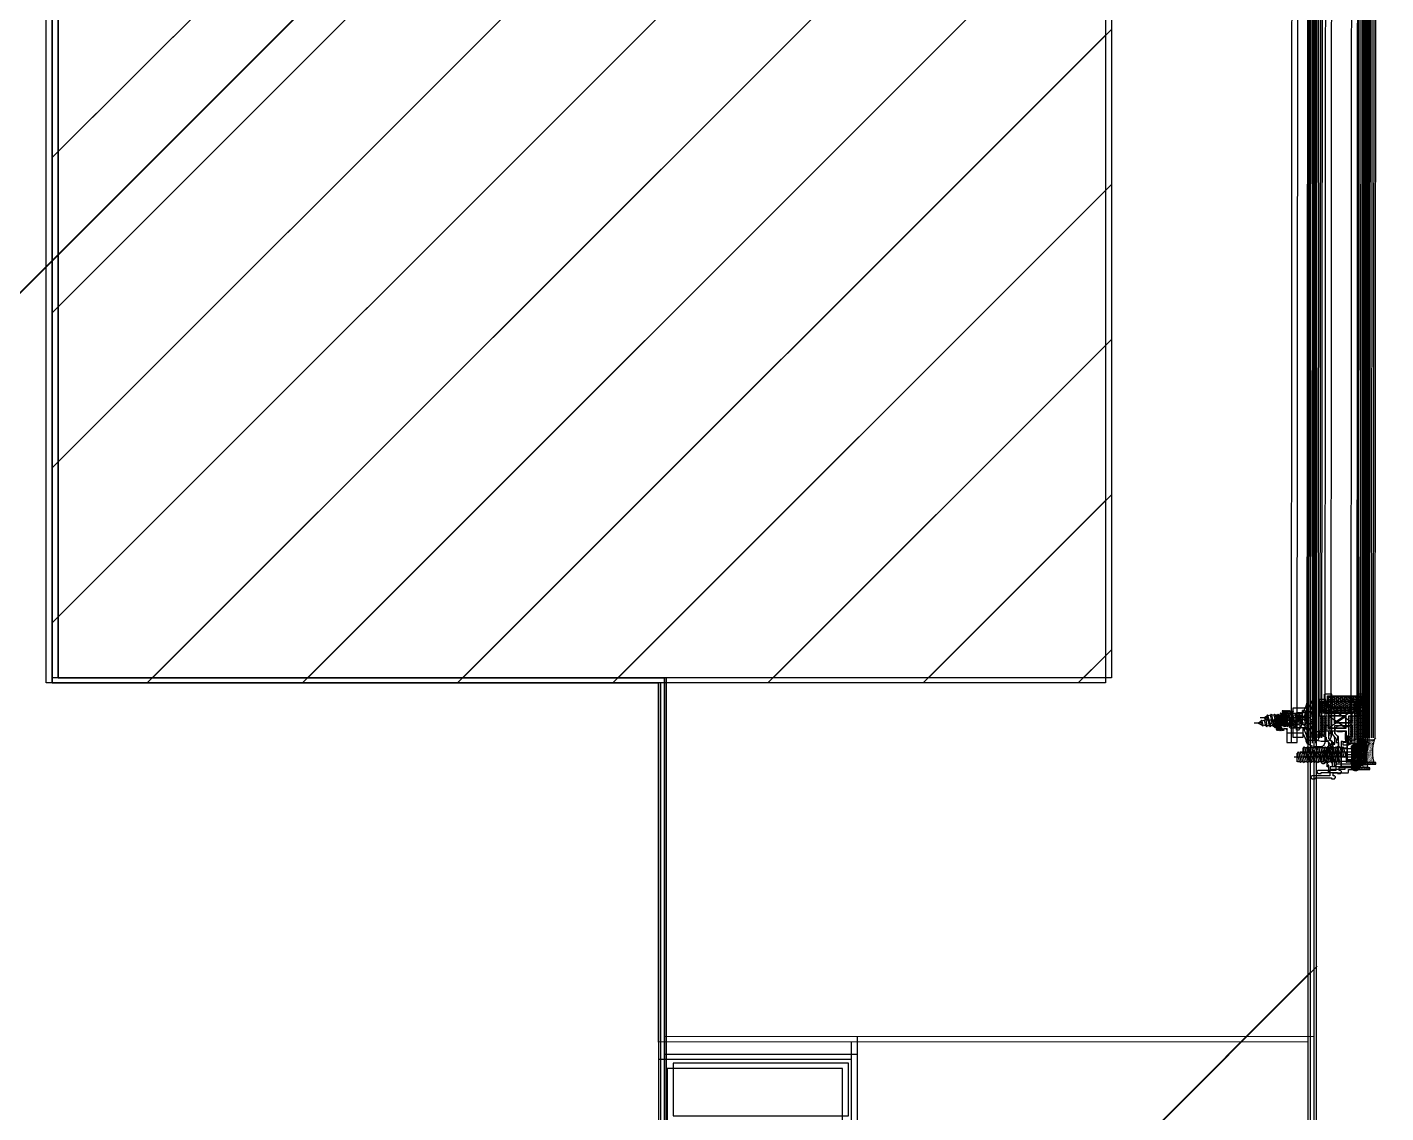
# Model space of a CAD drawing. Header units: inches. Extents: x 4821 to 127877, y 58012 to 433683.
# Drawn here: x 50365 to 51139, y 70481 to 71100 of the extents above; entities that cross this region are included whole.
import ezdxf

# ---------------------------------------------------------------- set-up
doc = ezdxf.new("R2010")
doc.units = ezdxf.units.IN
doc.header["$MEASUREMENT"] = 0
for name, pattern in [('$1$Center', [29.999999, 12, -6, 6, -6]), ('$1$DASHDOT', [25.4, 12.7, -6.35, 0, -6.35]), ('$1$DASHED', [19.05, 12.7, -6.35])]:
    doc.linetypes.add(name, pattern=pattern)
for name, color, linetype in [('$1$ACC', 2, 'Continuous'), ('A-FURN-FIXD', 10, 'Continuous'), ('A-WAL-CMU', 7, 'Continuous'), ('A-WALL', 53, 'Continuous'), ('A-WIN', 141, 'Continuous'), ('COL FISRT$0$COL GROUND$0$Cloums$0$A-COL-HAT', 8, 'Continuous'), ('COL FISRT$0$COL GROUND$0$Cloums$0$A-COL-RFC', 210, 'Continuous')]:
    doc.layers.add(name, color=color, linetype=linetype)

# ---------------------------------------------------------------- blocks, each defined once
blk = doc.blocks.new('COL FISRT')
at = {"layer": 'COL FISRT$0$COL GROUND$0$Cloums$0$A-COL-HAT'}
h = blk.add_hatch(dxfattribs=at)
h.set_pattern_fill('ANSI31', color=256, scale=500)
h.set_pattern_definition([(45, (1133291.507, -1550303.88), (-44.19417, 44.19417), [])])
h.paths.add_polyline_path([(1163452.91, -1535197.09), (1163452.91, -1535797.09), (1162852.91, -1535797.09), (1162852.91, -1535197.09)])
at = {"layer": 'COL FISRT$0$COL GROUND$0$Cloums$0$A-COL-RFC', "linetype": 'Continuous', "elevation": 0}
blk.add_lwpolyline([(1163452.91, -1535797.09), (1162852.91, -1535797.09), (1162852.91, -1535197.09), (1163452.91, -1535197.09)], close=True, dxfattribs=at)
blk = doc.blocks.new('nn win')
for points in [[(1073782.32, -1333384.73, 0.506094), (1073772.73, -1333379.14), (1073772.73, -1333381.77), (1073761.42, -1333381.77), (1073761.42, -1333384.73)], [(1074343.15, -1333384.71, -0.506094), (1074352.73, -1333379.12), (1074352.73, -1333381.76), (1074364.05, -1333381.76), (1074364.05, -1333384.71)], [(1073782.32, -1333396.73, -0.506094), (1073772.73, -1333402.32), (1073772.73, -1333399.68), (1073761.42, -1333399.68), (1073761.42, -1333396.73)], [(1074343.15, -1333396.71, 0.506094), (1074352.73, -1333402.3), (1074352.73, -1333399.66), (1074364.05, -1333399.66), (1074364.05, -1333396.71)]]:
    blk.add_hatch(color=2).paths.add_polyline_path(points)
at = {"color": 2}
for p, q in [((1073652.73, -1333363.23, -517.49), (1073642.73, -1333363.23, -517.49)), ((1074472.73, -1333363.21, -517.49), (1074482.73, -1333363.21, -517.49)), ((1073642.73, -1333473.23, -517.49), (1073652.73, -1333473.23, -517.49)), ((1074482.73, -1333473.21, -517.49), (1074472.73, -1333473.21, -517.49))]:
    blk.add_line(p, q, dxfattribs=at)
for p, q in [((1074352.73, -1333363.21, 517.48), (1073772.73, -1333363.23, -517.49)), ((1073772.73, -1333418.23, -517.49), (1074352.73, -1333418.21, 517.48)), ((1074432.73, -1333473.21, 703.03), (1073692.73, -1333473.23, -517.49))]:
    blk.add_line(p, q)
at = {"color": 2, "elevation": 1034.97}
for points in [[(1073652.73, -1333473.23), (1073692.73, -1333473.23), (1073692.73, -1333363.23), (1073692.73, -1333363.23), (1073692.73, -1333363.23), (1073652.73, -1333363.23)], [(1074472.73, -1333473.21), (1074432.73, -1333473.21), (1074432.73, -1333363.21), (1074432.73, -1333363.21), (1074432.73, -1333363.21), (1074472.73, -1333363.21)]]:
    blk.add_lwpolyline(points, close=True, dxfattribs=at)
at = {"color": 9, "elevation": 1034.97}
for points in [[(1073657.73, -1333468.23), (1073687.73, -1333468.23), (1073687.73, -1333368.23), (1073657.73, -1333368.23)], [(1074467.73, -1333468.21), (1074437.73, -1333468.21), (1074437.73, -1333368.21), (1074467.73, -1333368.21)]]:
    blk.add_lwpolyline(points, close=True, dxfattribs=at)
at = {"color": 2}
for points, elevation in [([(1073772.73, -1333384.73), (1073772.73, -1333363.23), (1073692.73, -1333363.23), (1073692.73, -1333418.23), (1073772.73, -1333418.23), (1073772.73, -1333396.73)], -517.49), ([(1074352.73, -1333384.71), (1074352.73, -1333363.21), (1074432.73, -1333363.21), (1074432.73, -1333418.21), (1074352.73, -1333418.21), (1074352.73, -1333396.71)], 517.48)]:
    blk.add_lwpolyline(points, dxfattribs=dict(at, elevation=elevation))
at = {"color": 9}
for points, elevation in [([(1073768.23, -1333384.73), (1073768.23, -1333367.73), (1073697.23, -1333367.73), (1073697.23, -1333413.73), (1073768.23, -1333413.73), (1073768.23, -1333396.73)], -517.49), ([(1074357.23, -1333384.71), (1074357.23, -1333367.71), (1074428.23, -1333367.71), (1074428.23, -1333413.71), (1074357.23, -1333413.71), (1074357.23, -1333396.71)], 517.48)]:
    blk.add_lwpolyline(points, dxfattribs=dict(at, elevation=elevation))
at = {"elevation": 1034.97}
blk.add_lwpolyline([(1073751.42, -1333396.73), (1074374.05, -1333396.71), (1074374.05, -1333384.71), (1073751.42, -1333384.73)], close=True, dxfattribs=at)
at = {"color": 2, "elevation": 1034.97}
for points in [[(1073782.32, -1333384.73, 0.506094), (1073772.73, -1333379.14), (1073772.73, -1333381.77), (1073761.42, -1333381.77), (1073761.42, -1333384.73)], [(1074343.15, -1333384.71, -0.506094), (1074352.73, -1333379.12), (1074352.73, -1333381.76), (1074364.05, -1333381.76), (1074364.05, -1333384.71)], [(1073782.32, -1333396.73, -0.506094), (1073772.73, -1333402.32), (1073772.73, -1333399.68), (1073761.42, -1333399.68), (1073761.42, -1333396.73)], [(1074343.15, -1333396.71, 0.506094), (1074352.73, -1333402.3), (1074352.73, -1333399.66), (1074364.05, -1333399.66), (1074364.05, -1333396.71)]]:
    blk.add_lwpolyline(points, format="xyb", close=True, dxfattribs=at)
blk = doc.blocks.new('$1$M6x25')
at = {"color": 2, "linetype": '$1$Center', "ltscale": 10}
blk.add_line((-7.77, 0), (26.88, 0), dxfattribs=at)
at = {"color": 71}
for p, q in [((-6, 4.5), (-6, -4.5)), ((0, 5), (-5.5, 5)), ((0, 5), (0, -5)), ((0.82, 2.34), (0, 2.34)), ((1.19, 3), (0.82, 2.34)), ((0.82, 2.34), (1.88, -2.34)), ((1.85, 2.34), (1.19, 3)), ((1.85, 2.34), (2.91, -2.34)), ((2.82, 2.34), (1.85, 2.34)), ((3.19, 3), (2.82, 2.34)), ((2.82, 2.34), (3.88, -2.34)), ((3.85, 2.34), (3.19, 3)), ((3.85, 2.34), (4.91, -2.34)), ((4.82, 2.34), (3.85, 2.34)), ((5.19, 3), (4.82, 2.34)), ((4.82, 2.34), (5.88, -2.34)), ((5.85, 2.34), (5.19, 3)), ((5.85, 2.34), (6.91, -2.34)), ((6.82, 2.34), (5.85, 2.34)), ((7.19, 3), (6.82, 2.34)), ((6.82, 2.34), (7.88, -2.34)), ((7.85, 2.34), (7.19, 3)), ((7.85, 2.34), (8.91, -2.34)), ((8.82, 2.34), (7.85, 2.34)), ((9.19, 3), (8.82, 2.34)), ((8.82, 2.34), (9.88, -2.34)), ((9.85, 2.34), (9.19, 3)), ((9.85, 2.34), (10.91, -2.34)), ((10.82, 2.34), (9.85, 2.34)), ((11.19, 3), (10.82, 2.34)), ((10.82, 2.34), (11.88, -2.34)), ((11.85, 2.34), (11.19, 3)), ((11.85, 2.34), (12.91, -2.34)), ((12.82, 2.34), (11.85, 2.34)), ((13.19, 3), (12.82, 2.34)), ((12.82, 2.34), (13.88, -2.34)), ((13.85, 2.34), (13.19, 3)), ((13.85, 2.34), (14.91, -2.34)), ((14.82, 2.34), (13.85, 2.34)), ((15.19, 3), (14.82, 2.34)), ((14.82, 2.34), (15.88, -2.34)), ((15.85, 2.34), (15.19, 3)), ((15.85, 2.34), (16.91, -2.34)), ((16.82, 2.34), (15.85, 2.34)), ((17.19, 3), (16.82, 2.34)), ((16.82, 2.34), (17.88, -2.34)), ((17.85, 2.34), (17.19, 3)), ((17.85, 2.34), (18.91, -2.34)), ((18.82, 2.34), (17.85, 2.34)), ((19.19, 3), (18.82, 2.34)), ((18.82, 2.34), (19.88, -2.34)), ((19.85, 2.34), (19.19, 3)), ((19.85, 2.34), (20.91, -2.34)), ((20.82, 2.34), (19.85, 2.34)), ((21.19, 3), (20.82, 2.34)), ((20.82, 2.34), (21.88, -2.34)), ((21.85, 2.34), (21.19, 3)), ((21.85, 2.34), (22.91, -2.34)), ((22.82, 2.34), (21.85, 2.34)), ((23.19, 3), (22.82, 2.34)), ((22.82, 2.34), (23.88, -2.34)), ((23.85, 2.34), (23.19, 3)), ((23.85, 2.34), (24.91, -2.34)), ((24.82, 2.34), (23.85, 2.34)), ((25, 2.66), (24.82, 2.34)), ((24.82, 2.34), (25, 1.56)), ((25, 2.66), (25, -2.34)), ((0, -5), (-5.5, -5)), ((1.88, -2.34), (0, -2.34)), ((1.88, -2.34), (2.54, -3)), ((2.54, -3), (2.91, -2.34)), ((2.91, -2.34), (3.88, -2.34)), ((3.88, -2.34), (4.54, -3)), ((4.54, -3), (4.91, -2.34)), ((4.91, -2.34), (5.88, -2.34)), ((5.88, -2.34), (6.54, -3)), ((6.54, -3), (6.91, -2.34)), ((6.91, -2.34), (7.88, -2.34)), ((7.88, -2.34), (8.54, -3)), ((8.54, -3), (8.91, -2.34)), ((8.91, -2.34), (9.88, -2.34)), ((9.88, -2.34), (10.54, -3)), ((10.54, -3), (10.91, -2.34)), ((10.91, -2.34), (11.88, -2.34)), ((11.88, -2.34), (12.54, -3)), ((12.54, -3), (12.91, -2.34)), ((12.91, -2.34), (13.88, -2.34)), ((13.88, -2.34), (14.54, -3)), ((14.54, -3), (14.91, -2.34)), ((14.91, -2.34), (15.88, -2.34)), ((15.88, -2.34), (16.54, -3)), ((16.54, -3), (16.91, -2.34)), ((16.91, -2.34), (17.88, -2.34)), ((17.88, -2.34), (18.54, -3)), ((18.54, -3), (18.91, -2.34)), ((18.91, -2.34), (19.88, -2.34)), ((19.88, -2.34), (20.54, -3)), ((20.54, -3), (20.91, -2.34)), ((20.91, -2.34), (21.88, -2.34)), ((21.88, -2.34), (22.54, -3)), ((22.54, -3), (22.91, -2.34)), ((22.91, -2.34), (23.88, -2.34)), ((23.88, -2.34), (24.54, -3)), ((24.54, -3), (24.91, -2.34)), ((24.91, -2.34), (25, -2.34))]:
    blk.add_line(p, q, dxfattribs=at)
at = {"color": 71, "linetype": '$1$DASHED', "ltscale": 100}
for p, q in [((-6, 2.89), (-3, 2.89)), ((-6, 1.44), (-3, 1.44)), ((-6, -1.44), (-3, -1.44)), ((-6, -2.89), (-3, -2.89))]:
    blk.add_line(p, q, dxfattribs=at)
at = {"color": 71}
for centre, start, end in [((-5.5, 4.5), 90, 180), ((-5.5, -4.5), 180, 270)]:
    blk.add_arc(centre, 0.5, start, end, dxfattribs=at)
at = {"color": 71, "linetype": '$1$DASHED', "ltscale": 100}
for centre, radius, start, end in [((-4.2, 2.17), 1.4, 329.0209, 30.9791), ((-8.11, 0), 5.31, 344.22219, 15.77781), ((-4.2, -2.17), 1.4, 329.0209, 30.9791)]:
    blk.add_arc(centre, radius, start, end, dxfattribs=at)
blk = doc.blocks.new('$1$joint silicone 2')
h = blk.add_hatch()
h.set_pattern_fill('AR-SAND', color=11, scale=0.3)
h.set_pattern_definition([(37.5, (18049.9647, 8866.313), (-0.018898007, 0.578047131), [0, -0.456, 0, -0.51, 0, -0.4875]), (7.5, (18049.9647, 8866.313), (0.530933012, 0.84664382), [0, -0.246, 0, -0.411, 0, -0.1575]), (327.5, (18049.5957, 8866.313), (0.934242559, 0.001697716), [0, -0.15, 0, -0.54, 0, -0.705]), (317.5, (18049.5957, 8866.313), (0.90183798, 0.26330267), [0, -0.075, 0, -0.354, 0, -0.405])])
edge = h.paths.add_edge_path()
edge.add_line((-6.23, 1.18), (-6.21, 1.17))
edge.add_line((-6.21, 1.17), (-5.75, 0.91))
edge.add_line((-5.75, 0.91), (-5.19, 0.68))
edge.add_line((-5.19, 0.68), (-4.55, 0.49))
edge.add_line((-4.55, 0.49), (-3.83, 0.33))
edge.add_line((-3.83, 0.33), (-3.05, 0.21))
edge.add_line((-3.05, 0.21), (-2.21, 0.11))
edge.add_line((-2.21, 0.11), (-1.35, 0.05))
edge.add_line((-1.35, 0.05), (-0.45, 0.01))
edge.add_line((-0.45, 0.01), (0.45, -0.01))
edge.add_line((0.45, -0.01), (1.36, 0.01))
edge.add_line((1.36, 0.01), (2.25, 0.05))
edge.add_line((2.25, 0.05), (3.12, 0.11))
edge.add_line((3.12, 0.11), (3.95, 0.21))
edge.add_line((3.95, 0.21), (4.73, 0.33))
edge.add_line((4.73, 0.33), (5.45, 0.49))
edge.add_line((5.45, 0.49), (6.1, 0.68))
edge.add_line((6.1, 0.68), (6.66, 0.91))
edge.add_line((6.66, 0.91), (7.12, 1.17))
edge.add_line((7.12, 1.17), (7.13, 1.18))
edge.add_line((7.13, 1.18), (7.45, 0.83))
edge.add_line((7.45, 0.83), (7.45, -4.17))
edge.add_arc((0.45, -28.17), 25, 73.7398, 106.2602)
edge.add_line((-6.55, -4.17), (-6.55, 0.83))
edge.add_line((-6.55, 0.83), (-6.23, 1.18))
at = {"color": 11}
blk.add_lwpolyline([(-6.23, 1.18), (-6.21, 1.17), (-5.75, 0.91), (-5.19, 0.68), (-4.55, 0.49), (-3.83, 0.33), (-3.05, 0.21), (-2.21, 0.11), (-1.35, 0.05), (-0.45, 0.01), (0.45, -0.01), (1.36, 0.01), (2.25, 0.05), (3.12, 0.11), (3.95, 0.21), (4.73, 0.33), (5.45, 0.49), (6.1, 0.68), (6.66, 0.91), (7.12, 1.17), (7.13, 1.18), (7.45, 0.83), (7.45, -4.17, 0.142857), (-6.55, -4.17), (-6.55, 0.83)], format="xyb", close=True, dxfattribs=at)
blk = doc.blocks.new('$1$butile2')
h = blk.add_hatch(color=11)
h.dxf.hatch_style = 1
h.paths.add_polyline_path([(9.3, 0.2), (0, 0.2), (0, 0), (9.3, 0)])
at = {"color": 11}
blk.add_lwpolyline([(9.3, 0.2), (0, 0.2), (0, 0), (9.3, 0)], close=True, dxfattribs=at)
blk = doc.blocks.new('$1$inner silicone')
h = blk.add_hatch()
h.set_pattern_fill('DOTS', scale=4)
h.paths.add_polyline_path([(12.2, 0), (12.2, -0.2), (12.2, -4), (0, -4, 0.23607), (0, 0)])
at = {"color": 7}
blk.add_line((12.2, -0.2), (12.2, 0), dxfattribs=at)
blk.add_arc((-4, -2), 4.47, 333.43473, 26.56527, dxfattribs=at)
blk = doc.blocks.new('$1$outer silicone')
h = blk.add_hatch()
h.set_pattern_fill('DOTS', scale=4)
h.paths.add_polyline_path([(16.7, 0), (16.7, -5.8), (16.7, -6), (0, -6, 0.293351), (0, 0)])
at = {"color": 7}
blk.add_line((16.7, -5.8), (16.7, -6), dxfattribs=at)
blk.add_arc((-4.67, -3), 5.55, 327.30183, 32.69817, dxfattribs=at)
blk = doc.blocks.new('$1$GTSY500112')
at = {"layer": 'A-FURN-FIXD'}
blk.add_lwpolyline([(5.93, -11.75, 0.57735), (5.07, -11.75, -1), (4.2, -11.25), (4.49, -10.75, 0.965781), (3.64, -10.22, -0.138673), (1.56, -11.98, -1.037842), (1.37, -11.52, 0.283592), (2.23, -10.43, -0.584426), (2.31, -10.4, 1.39494), (2.44, -10), (1.75, -10, 0.111575), (1.32, -10.1, -0.09543), (-6.01, -12, -0.91232), (-6.08, -11.51, 0.076551), (-0.47, -9.14, 0.260148), (0, -8.29), (0, 0), (1.56, 0), (2.11, -0.24), (2.45, 0.05), (2.45, 1.67), (1.96, 1.89), (1.81, 2.1), (1.92, 2.38), (3.29, 3.53), (5.21, 3.03), (5.79, 3.03), (7.71, 3.53), (9.08, 2.38), (9.19, 2.1), (9.03, 1.89), (8.55, 1.67), (8.55, 0.05), (8.88, -0.24), (9.44, 0), (11, 0), (11, -8.29, 0.260148), (11.47, -9.14, 0.076551), (17.08, -11.51, -0.91232), (17, -12, -0.09543), (9.68, -10.1, 0.111575), (9.25, -10), (8.55, -10, 1.39494), (8.69, -10.4, -0.584426), (8.77, -10.43, 0.283592), (9.62, -11.52, -1.037842), (9.43, -11.98, -0.138673), (7.36, -10.22, 0.965781), (6.51, -10.75), (6.8, -11.25, -1)], format="xyb", close=True, dxfattribs=at)
for points in [[(4.13, -0.07), (3.64, 0.42), (3.64, 1.47), (4.13, 1.96), (6.87, 1.96), (7.36, 1.47), (7.36, 0.42), (6.87, -0.07)], [(4.01, -1.58), (4.5, -2.07), (4.5, -7.11), (4.01, -7.6), (3.19, -7.6), (2.7, -7.11), (2.7, -2.07), (3.19, -1.58)], [(7.81, -7.6), (6.99, -7.6), (6.5, -7.11), (6.5, -2.07), (6.99, -1.58), (7.81, -1.58), (8.3, -2.07), (8.3, -7.11)]]:
    blk.add_lwpolyline(points, close=True, dxfattribs=at)
blk = doc.blocks.new('$1$GTSY500502')
at = {"color": 151}
blk.add_lwpolyline([(-1.78, 2.38, -0.668179), (-2.07, 1.7), (-2.35, 1.7), (-2.35, 0), (-2.01, -0.29), (-1.68, 0), (0, 0), (0, -0.49), (-1, -0.49), (-1, -0.99), (1.91, -0.99, 0.15392), (2.48, -0.81, -0.807191), (2.77, -1.07, -0.191853), (2.18, -1.52, -0.072848), (0.68, -1.72), (0, -1.72), (0, -3), (-2.5, -3), (-2.5, -2.5, 0.414214), (-2.8, -2.2), (-8.2, -2.2, 0.414214), (-8.5, -2.5), (-8.5, -3), (-11, -3), (-11, -1.72), (-11.68, -1.72, -0.072848), (-13.18, -1.52, -0.191853), (-13.77, -1.07, -0.807191), (-13.48, -0.81, 0.15392), (-12.91, -0.99), (-10, -0.99), (-10, -0.49), (-11, -0.49), (-11, 0), (-9.32, 0), (-8.99, -0.29), (-8.65, 0), (-8.65, 1.7), (-8.93, 1.7, -0.668179), (-9.22, 2.38), (-7.8, 3.8), (-3.2, 3.8)], format="xyb", close=True, dxfattribs=at)
blk.add_lwpolyline([(-3.64, 0.49), (-4.13, 0), (-6.87, 0), (-7.36, 0.49), (-7.36, 1.47), (-6.87, 1.96), (-4.13, 1.96), (-3.64, 1.47)], close=True, dxfattribs=at)
blk = doc.blocks.new('$1$RHS4.2x22')
at = {"layer": 'A-FURN-FIXD', "linetype": '$1$DASHDOT'}
blk.add_line((4.78, 0), (-24, 0), dxfattribs=at)
at = {"layer": 'A-FURN-FIXD'}
for p, q in [((-22, 0), (-20.26, 1.09)), ((-19.72, -1.3), (-22, 0)), ((-19.98, 1.61), (-20.26, 1.09)), ((-19.72, -1.3), (-20.26, 1.09)), ((-19.45, 1.09), (-19.98, 1.61)), ((-18.23, 1.58), (-19.45, 1.09)), ((-18.91, -1.3), (-19.45, 1.09)), ((-17.85, 2.1), (-18.13, 1.58)), ((-17.42, -1.58), (-18.13, 1.58)), ((-17.33, 1.58), (-17.85, 2.1)), ((-16.14, 1.58), (-17.33, 1.58)), ((-16.61, -1.58), (-17.33, 1.58)), ((-15.85, 2.1), (-16.14, 1.58)), ((-15.42, -1.58), (-16.14, 1.58)), ((-15.33, 1.58), (-15.85, 2.1)), ((-14.61, -1.58), (-15.33, 1.58)), ((-14.14, 1.58), (-15.33, 1.58)), ((-13.85, 2.1), (-14.14, 1.58)), ((-13.43, -1.58), (-14.14, 1.58)), ((-13.33, 1.58), (-13.85, 2.1)), ((-12.62, -1.58), (-13.33, 1.58)), ((-12.14, 1.58), (-13.33, 1.58)), ((-11.86, 2.1), (-12.14, 1.58)), ((-11.43, -1.58), (-12.14, 1.58)), ((-11.33, 1.58), (-11.86, 2.1)), ((-10.62, -1.58), (-11.33, 1.58)), ((-10.15, 1.58), (-11.33, 1.58)), ((-9.86, 2.1), (-10.15, 1.58)), ((-9.43, -1.58), (-10.15, 1.58)), ((-9.86, 2.1), (-9.34, 1.58)), ((-8.62, -1.58), (-9.34, 1.58)), ((-8.15, 1.58), (-9.34, 1.58)), ((-7.86, 2.1), (-8.15, 1.58)), ((-7.43, -1.58), (-8.15, 1.58)), ((-7.34, 1.58), (-7.86, 2.1)), ((-6.63, -1.58), (-7.34, 1.58)), ((-6.15, 1.58), (-7.34, 1.58)), ((-5.86, 2.1), (-6.15, 1.58)), ((-5.44, -1.58), (-6.15, 1.58)), ((-5.34, 1.58), (-5.86, 2.1)), ((-4.63, -1.58), (-5.34, 1.58)), ((-4.15, 1.58), (-5.34, 1.58)), ((-3.87, 2.1), (-4.15, 1.58)), ((-3.44, -1.58), (-4.15, 1.58)), ((-3.44, -1.58), (-4.15, 1.58)), ((-3.34, 1.58), (-3.87, 2.1)), ((-2.63, -1.58), (-3.34, 1.58)), ((-2.16, 1.58), (-3.34, 1.58)), ((-1.87, 2.1), (-2.16, 1.58)), ((-1.44, -1.58), (-2.16, 1.58)), ((-1.35, 1.58), (-1.87, 2.1)), ((-0.63, -1.58), (-1.35, 1.58)), ((-0.16, 1.58), (-1.35, 1.58)), ((0, 1.87), (-0.16, 1.58)), ((0, 0.87), (-0.16, 1.58)), ((1.42, 4.1), (0, 4.1)), ((0, -4.1), (0, 4.1)), ((3.05, 0.46), (2.04, 0.46)), ((2.04, -0.46), (2.04, 0.46)), ((-19.72, -1.3), (-19.2, -1.82)), ((-19.2, -1.82), (-18.91, -1.3)), ((-17.42, -1.58), (-18.91, -1.3)), ((-17.42, -1.58), (-16.9, -2.1)), ((-16.9, -2.1), (-16.61, -1.58)), ((-15.42, -1.58), (-16.61, -1.58)), ((-15.42, -1.58), (-14.9, -2.1)), ((-14.9, -2.1), (-14.61, -1.58)), ((-13.43, -1.58), (-14.61, -1.58)), ((-13.43, -1.58), (-12.9, -2.1)), ((-12.9, -2.1), (-12.62, -1.58)), ((-11.43, -1.58), (-12.62, -1.58)), ((-11.43, -1.58), (-10.91, -2.1)), ((-10.91, -2.1), (-10.62, -1.58)), ((-9.43, -1.58), (-10.62, -1.58)), ((-9.43, -1.58), (-8.91, -2.1)), ((-8.91, -2.1), (-8.62, -1.58)), ((-7.43, -1.58), (-8.62, -1.58)), ((-7.43, -1.58), (-6.91, -2.1)), ((-6.91, -2.1), (-6.63, -1.58)), ((-5.44, -1.58), (-6.63, -1.58)), ((-5.44, -1.58), (-4.91, -2.1)), ((-4.91, -2.1), (-4.63, -1.58)), ((-3.44, -1.58), (-4.63, -1.58)), ((-3.44, -1.58), (-2.92, -2.1)), ((-2.92, -2.1), (-2.63, -1.58)), ((-1.44, -1.58), (-2.63, -1.58)), ((-1.44, -1.58), (-0.92, -2.1)), ((-0.92, -2.1), (-0.63, -1.58)), ((0, -1.58), (-0.63, -1.58)), ((1.42, -4.1), (0, -4.1)), ((3.05, -0.46), (2.04, -0.46))]:
    blk.add_line(p, q, dxfattribs=at)
for centre, start, end in [((-5.01, -0.91), 9.62942, 37.90566), ((-5.01, 0.91), 322.09434, 350.37058)]:
    blk.add_arc(centre, 8.15, start, end, dxfattribs=at)
blk = doc.blocks.new('FIRST SLAB EDGE')
at = {"extrusion": (5.69003e-07, 1.56101e-06, 1)}
h = blk.add_hatch(dxfattribs=at)
h.set_pattern_fill('HEX', color=140, scale=3, angle=179.01621)
h.set_pattern_definition([(179.01620899, (636844.3996, -1337696.1835), (-0.011151949, -0.6494233088), [0.375, -0.75]), (299.01620899, (636844.3996, -1337696.1835), (0.56799305774, 0.3150537833), [0.375, -0.75]), (239.01620899, (636844.02466, -1337696.17706), (0.55684110875, -0.3343695255), [0.375, -0.75])])
edge = h.paths.add_edge_path()
edge.add_line((1164170.89, -1740124.68), (1164170.89, -1740128.93))
edge.add_arc((1164171.19, -1740128.93), 0.3, -899.99978, -854.99978)
edge.add_line((1164170.98, -1740129.14), (1164172.13, -1740130.29))
edge.add_arc((1164172.34, -1740130.08), 0.3, -854.99978, -809.99978)
edge.add_line((1164172.34, -1740130.38), (1164188.34, -1740130.38))
edge.add_arc((1164188.34, -1740130.08), 0.3, -809.99978, -764.99978)
edge.add_line((1164188.55, -1740130.29), (1164189.7, -1740129.14))
edge.add_arc((1164189.49, -1740128.93), 0.3, -764.99978, -719.99978)
edge.add_line((1164189.79, -1740128.93), (1164189.79, -1740124.68))
edge.add_arc((1164189.49, -1740124.68), 0.3, -719.99978, -629.99978)
edge.add_line((1164189.49, -1740124.38), (1164171.19, -1740124.38))
edge.add_arc((1164171.19, -1740124.68), 0.3, -989.99978, -899.99978)
h = blk.add_hatch(dxfattribs=at)
h.set_pattern_fill('ANSI32', angle=179.01621)
h.set_pattern_definition([(224.016208986, (622690.8999, -1344893.7018), (0.2605731915, -0.26967871972), []), (224.016208986, (622690.72316, -1344893.69878), (0.2605731915, -0.26967871972), [])])
h.paths.add_polyline_path([(1164144.64, -1740140.63), (1164144.64, -1740139.13), (1164143.64, -1740139.13), (1164143.64, -1740136.68), (1164143.34, -1740136.38), (1164143.64, -1740136.08), (1164143.64, -1740133.63), (1164144.64, -1740133.63), (1164144.64, -1740132.13), (1164149.14, -1740132.13), (1164149.14, -1740133.13), (1164149.74, -1740133.13), (1164150.64, -1740132.23), (1164150.64, -1740132.44), (1164150.88, -1740132.99), (1164150.59, -1740133.32), (1164148.97, -1740133.32), (1164148.75, -1740132.84), (1164148.54, -1740132.69), (1164148.26, -1740132.79), (1164147.11, -1740134.16), (1164147.61, -1740136.09), (1164147.61, -1740136.66), (1164147.11, -1740138.59), (1164148.26, -1740139.96), (1164148.54, -1740140.06), (1164148.75, -1740139.91), (1164148.97, -1740139.42), (1164150.59, -1740139.42), (1164150.88, -1740139.76), (1164150.64, -1740140.31), (1164150.64, -1740140.53), (1164149.74, -1740139.63), (1164149.14, -1740139.63), (1164149.14, -1740140.63)])
at = {"ltscale": 0.5, "extrusion": (5.69003e-07, 1.56101e-06, 1)}
h = blk.add_hatch(dxfattribs=at)
h.set_pattern_fill('ANSI38', color=21, scale=5, angle=179.01621, style=0)
h.set_pattern_definition([(224.01620899, (630235.1728, -1352179.8595), (0.4342886525, -0.44946453287), []), (314.01620899, (630235.1728, -1352179.8595), (1.3180418379, -0.46464041323), [1.5625, -0.9375])])
h.paths.add_polyline_path([(1164191.96, -1740162.08), (1164191.7, -1740162.55), (1164191.41, -1740162.92), (1164191.09, -1740163.2), (1164190.76, -1740163.41), (1164190.42, -1740163.54), (1164190.08, -1740163.61), (1164189.73, -1740163.62), (1164189.4, -1740163.59), (1164189.08, -1740163.5), (1164188.79, -1740163.38), (1164188.51, -1740163.23), (1164188.26, -1740163.05), (1164188.04, -1740162.86), (1164187.86, -1740162.65), (1164187.71, -1740162.43), (1164187.59, -1740162.21), (1164187.52, -1740161.99), (1164187.49, -1740161.77), (1164187.48, -1740161.54), (1164187.5, -1740161.3), (1164187.54, -1740161.03), (1164187.58, -1740160.74), (1164187.63, -1740160.41), (1164187.67, -1740160.04), (1164187.71, -1740159.62), (1164187.73, -1740159.17), (1164187.75, -1740158.67), (1164187.77, -1740158.15), (1164187.77, -1740157.6), (1164187.78, -1740157.04), (1164187.78, -1740156.46), (1164187.78, -1740155.88), (1164187.78, -1740155.3), (1164187.78, -1740154.72), (1164187.77, -1740154.16), (1164187.77, -1740153.61), (1164187.75, -1740153.09), (1164187.73, -1740152.59), (1164187.71, -1740152.14), (1164187.67, -1740151.72), (1164187.63, -1740151.35), (1164187.58, -1740151.02), (1164187.54, -1740150.73), (1164187.5, -1740150.46), (1164187.48, -1740150.22), (1164187.49, -1740149.99), (1164187.52, -1740149.77), (1164187.59, -1740149.55), (1164187.71, -1740149.33), (1164187.86, -1740149.11), (1164188.04, -1740148.9), (1164188.26, -1740148.71), (1164188.51, -1740148.53), (1164188.79, -1740148.38), (1164189.08, -1740148.26), (1164189.4, -1740148.17), (1164189.73, -1740148.14), (1164190.08, -1740148.15), (1164190.42, -1740148.22), (1164190.76, -1740148.35), (1164191.09, -1740148.56), (1164191.41, -1740148.84), (1164191.7, -1740149.21), (1164191.96, -1740149.68), (1164192.18, -1740150.24), (1164192.37, -1740150.88), (1164192.53, -1740151.6), (1164192.66, -1740152.38), (1164192.75, -1740153.21), (1164192.82, -1740154.08), (1164192.86, -1740154.97), (1164192.87, -1740155.88), (1164192.86, -1740156.79), (1164192.82, -1740157.68), (1164192.75, -1740158.55), (1164192.66, -1740159.38), (1164192.53, -1740160.16), (1164192.37, -1740160.88), (1164192.18, -1740161.52)])
at = {"layer": '$1$ACC', "color": 101, "extrusion": (5.69003e-07, 1.56101e-06, 1), "elevation": 1207.23}
for points in [[(1164170.89, -1740124.08, 0.414214), (1164170.59, -1740124.38), (1164170.59, -1740129.06, 0.198912), (1164170.68, -1740129.27), (1164172, -1740130.59, 0.198912), (1164172.21, -1740130.68), (1164188.46, -1740130.68, 0.198912), (1164188.68, -1740130.59), (1164190, -1740129.27, 0.198912), (1164190.09, -1740129.06), (1164190.09, -1740124.38, 0.414214), (1164189.79, -1740124.08)], [(1164170.89, -1740124.68), (1164170.89, -1740128.93, 0.198912), (1164170.98, -1740129.14), (1164172.13, -1740130.29, 0.198912), (1164172.34, -1740130.38), (1164188.34, -1740130.38, 0.198912), (1164188.55, -1740130.29), (1164189.7, -1740129.14, 0.198912), (1164189.79, -1740128.93), (1164189.79, -1740124.68, 0.414214), (1164189.49, -1740124.38), (1164171.19, -1740124.38, 0.414214)]]:
    blk.add_lwpolyline(points, format="xyb", close=True, dxfattribs=at)
at = {"color": 165, "linetype": 'Continuous', "extrusion": (5.69003e-07, -1.56101e-06, 1)}
for p, q in [((1164192.05, -1739306.86, 1209.28), (1164191.45, -1740147.87, 1209.28)), ((1164193.05, -1739306.86, 1209.28), (1164192.45, -1740147.87, 1209.28)), ((1164194.05, -1739306.86, 1209.28), (1164193.45, -1740147.87, 1209.28)), ((1164195.05, -1739306.86, 1209.28), (1164194.45, -1740147.87, 1209.28)), ((1164196.05, -1739306.86, 1209.28), (1164195.45, -1740147.87, 1209.28)), ((1164197.05, -1739306.87, 1209.28), (1164196.45, -1740147.87, 1209.28)), ((1164162.65, -1739311.36, 1209.28), (1164162.05, -1740147.87, 1209.28)), ((1164163.65, -1739311.36, 1209.28), (1164163.05, -1740147.87, 1209.28)), ((1164164.65, -1739311.36, 1209.28), (1164164.05, -1740147.87, 1209.28)), ((1164165.65, -1739311.36, 1209.28), (1164165.05, -1740147.87, 1209.28)), ((1164166.65, -1739311.36, 1209.28), (1164166.05, -1740147.87, 1209.28)), ((1164167.65, -1739311.36, 1209.28), (1164167.05, -1740147.87, 1209.28)), ((1164198.05, -1739307.87, 1209.28), (1164197.45, -1740147.87, 1209.28))]:
    blk.add_line(p, q, dxfattribs=at)
at = {"color": 31, "extrusion": (5.69003e-07, -1.56101e-06, 1)}
blk.add_line((1164191.25, -1739332.86, 1209.28), (1164190.66, -1740147.87, 1209.28), dxfattribs=at)
at = {"color": 16, "linetype": 'Continuous', "extrusion": (5.69003e-07, 1.56101e-06, 1)}
blk.add_line((1164168.84, -1740122.88, 1209.28), (1164168.64, -1740122.88, 1209.28), dxfattribs=at)
at = {"color": 52, "extrusion": (5.69003e-07, 1.56101e-06, 1)}
for p, q in [((1164174.34, -1740139.08, 1209.28), (1164184.34, -1740132.38, 1209.28)), ((1164184.34, -1740139.08, 1209.28), (1164174.34, -1740132.38, 1209.28))]:
    blk.add_line(p, q, dxfattribs=at)
at = {"color": 165, "linetype": 'Continuous', "extrusion": (5.69003e-07, 1.56101e-06, 1)}
for p, q in [((1164168.64, -1740144.38, 1209.28), (1164162.64, -1740144.38, 1209.28)), ((1164192.04, -1740148.88, 1209.28), (1164197.04, -1740148.87, 1209.28)), ((1164192.04, -1740148.88, 1209.28), (1164197.04, -1740148.88, 1209.28)), ((1164197.04, -1740148.87, 1209.28), (1164198.04, -1740147.87, 1209.28))]:
    blk.add_line(p, q, dxfattribs=at)
at = {"color": 7, "extrusion": (5.69003e-07, 1.56101e-06, 1)}
blk.add_line((1164192.04, -1740148.88, 1209.28), (1164191.69, -1740149.2, 1209.28), dxfattribs=at)
blk.add_line((1164192.04, -1740148.88, 1209.28), (1164191.69, -1740149.2, 1209.28), dxfattribs=at)
at = {"color": 31, "extrusion": (5.69003e-07, -1.56101e-06, 1), "elevation": 1212.66}
for points in [[(1164153.65, -1739324.85), (1164153.05, -1740147.87)], [(1164172.85, -1739331.65), (1164172.25, -1740147.87)], [(1164187.26, -1740147.87), (1164187.85, -1739332.85)]]:
    blk.add_lwpolyline(points, dxfattribs=at)
at = {"color": 16, "linetype": 'Continuous', "extrusion": (5.69003e-07, 1.56101e-06, 1), "elevation": 1207.23}
blk.add_lwpolyline([(1164175.05, -1740147.9, -0.198912), (1164175.34, -1740148.61), (1164175.34, -1740148.88), (1164176.34, -1740148.88), (1164176.34, -1740147.08), (1164174.64, -1740145.38), (1164174.64, -1740140.78), (1164184.54, -1740140.78), (1164184.54, -1740147.38), (1164182.64, -1740147.38), (1164182.64, -1740148.88), (1164186.04, -1740148.88), (1164186.04, -1740132.18), (1164191.84, -1740132.18), (1164191.84, -1740122.88), (1164187.84, -1740122.88), (1164187.84, -1740123.88), (1164190.34, -1740123.88), (1164190.34, -1740130.68), (1164170.34, -1740130.68), (1164170.34, -1740123.88), (1164172.84, -1740123.88), (1164172.84, -1740122.88), (1164168.84, -1740122.88), (1164168.84, -1740132.18), (1164172.64, -1740132.18), (1164172.64, -1740144.38), (1164173.14, -1740144.38), (1164173.14, -1740145.38, 0.198912), (1164173.58, -1740146.44)], format="xyb", close=True, dxfattribs=at)
at = {"color": 21, "linetype": 'Continuous', "extrusion": (5.69003e-07, 1.56101e-06, 1), "elevation": 1207.23}
blk.add_lwpolyline([(1164167.84, -1740146.18, 0.414214), (1164168.84, -1740145.18), (1164168.84, -1740143.78), (1164168.84, -1740143.78), (1164168.84, -1740142.38), (1164168.84, -1740142.38), (1164168.84, -1740141.48, -0.414214), (1164169.54, -1740140.78), (1164171.14, -1740140.78), (1164171.14, -1740132.38), (1164172.44, -1740132.38), (1164172.44, -1740142.38), (1164172.44, -1740142.38), (1164172.44, -1740143.78), (1164172.44, -1740143.78), (1164172.44, -1740146.98, -0.414214), (1164169.44, -1740149.98), (1164167.76, -1740149.98, -0.231514), (1164161.65, -1740146.99, -0.624419), (1164162.04, -1740146.18)], format="xyb", close=True, dxfattribs=at)
at = {"color": 16, "linetype": 'Continuous', "extrusion": (5.69003e-07, 1.56101e-06, 1), "elevation": 1207.23}
blk.add_lwpolyline([(1164174.14, -1740132.18), (1164174.14, -1740139.28), (1164184.54, -1740139.28), (1164184.54, -1740132.18)], close=True, dxfattribs=at)
at = {"color": 52, "extrusion": (5.69003e-07, 1.56101e-06, 1), "elevation": 1207.23}
blk.add_lwpolyline([(1164174.34, -1740132.38), (1164174.34, -1740139.08), (1164184.34, -1740139.08), (1164184.34, -1740132.38)], close=True, dxfattribs=at)
at = {"color": 31, "extrusion": (5.69003e-07, 1.56101e-06, 1), "elevation": 1207.23}
blk.add_lwpolyline([(1164150.64, -1740141.88), (1164150.64, -1740147.38), (1164156.64, -1740147.38), (1164156.64, -1740141.88)], dxfattribs=at)
at = {"color": 7, "extrusion": (5.69003e-07, 1.56101e-06, 1), "elevation": 1207.23}
blk.add_lwpolyline([(1164179.62, -1740141.28), (1164182.42, -1740141.28, -1.010051), (1164183.84, -1740142.69), (1164183.84, -1740145.47, -1.010051), (1164182.42, -1740146.88), (1164181.64, -1740146.88), (1164181.64, -1740161.38), (1164176.64, -1740161.38), (1164176.64, -1740147.03, -1.08744)], format="xyb", close=True, dxfattribs=at)
at = {"color": 21, "extrusion": (5.69003e-07, 1.56101e-06, 1)}
blk.add_lwpolyline([(1164191.96, -1740162.08), (1164191.7, -1740162.55), (1164191.41, -1740162.92), (1164191.09, -1740163.2), (1164190.76, -1740163.41), (1164190.42, -1740163.54), (1164190.08, -1740163.61), (1164189.73, -1740163.62), (1164189.4, -1740163.59), (1164189.08, -1740163.5), (1164188.79, -1740163.38), (1164188.51, -1740163.23), (1164188.26, -1740163.05), (1164188.04, -1740162.86), (1164187.86, -1740162.65), (1164187.71, -1740162.43), (1164187.59, -1740162.21), (1164187.52, -1740161.99), (1164187.49, -1740161.77), (1164187.48, -1740161.54), (1164187.5, -1740161.3), (1164187.54, -1740161.03), (1164187.58, -1740160.74), (1164187.63, -1740160.41), (1164187.67, -1740160.04), (1164187.71, -1740159.62), (1164187.73, -1740159.17), (1164187.75, -1740158.67), (1164187.77, -1740158.15), (1164187.77, -1740157.6), (1164187.78, -1740157.04), (1164187.78, -1740156.46), (1164187.78, -1740155.88), (1164187.78, -1740155.3), (1164187.78, -1740154.72), (1164187.77, -1740154.16), (1164187.77, -1740153.61), (1164187.75, -1740153.09), (1164187.73, -1740152.59), (1164187.71, -1740152.14), (1164187.67, -1740151.72), (1164187.63, -1740151.35), (1164187.58, -1740151.02), (1164187.54, -1740150.73), (1164187.5, -1740150.46), (1164187.48, -1740150.22), (1164187.49, -1740149.99), (1164187.52, -1740149.77), (1164187.59, -1740149.55), (1164187.71, -1740149.33), (1164187.86, -1740149.11), (1164188.04, -1740148.9), (1164188.26, -1740148.71), (1164188.51, -1740148.53), (1164188.79, -1740148.38), (1164189.08, -1740148.26), (1164189.4, -1740148.17), (1164189.73, -1740148.14), (1164190.08, -1740148.15), (1164190.42, -1740148.22), (1164190.76, -1740148.35), (1164191.09, -1740148.56), (1164191.41, -1740148.84), (1164191.7, -1740149.21), (1164191.96, -1740149.68), (1164192.18, -1740150.24), (1164192.37, -1740150.88), (1164192.53, -1740151.6), (1164192.66, -1740152.38), (1164192.75, -1740153.21), (1164192.82, -1740154.08), (1164192.86, -1740154.97), (1164192.87, -1740155.88), (1164192.86, -1740156.79), (1164192.82, -1740157.68), (1164192.75, -1740158.55), (1164192.66, -1740159.38), (1164192.53, -1740160.16), (1164192.37, -1740160.88), (1164192.18, -1740161.52)], close=True, dxfattribs=at)
at = {"color": 3, "linetype": '$1$Center', "ltscale": 50, "extrusion": (5.69003e-07, 1.56101e-06, 1), "elevation": 1207.23}
blk.add_lwpolyline([(1164183.74, -1740162.38), (1164183.74, -1740162.78), (1164176.14, -1740162.78, 0.414214), (1164175.14, -1740163.78), (1164175.14, -1740166.38), (1164164.84, -1740166.38), (1164164.31, -1740167.04, 0.352941), (1164164.31, -1740167.42), (1164164.84, -1740168.08), (1164166.84, -1740168.08), (1164166.84, -1740167.58), (1164176.09, -1740167.58), (1164176.09, -1740168.08), (1164177.84, -1740168.08), (1164178.37, -1740167.42, 0.352941), (1164178.37, -1740167.04), (1164177.84, -1740166.38), (1164177.14, -1740166.38), (1164177.14, -1740164.78), (1164185.24, -1740164.78, 0.414214), (1164185.74, -1740164.28), (1164185.74, -1740162.88), (1164198.04, -1740162.88), (1164198.04, -1740161.88), (1164184.24, -1740161.88, 0.414214)], format="xyb", close=True, dxfattribs=at)
at = {"layer": 'A-WAL-CMU'}
for p, q in [((1164162.66, -1737934.84), (1164162.66, -1741934.84)), ((1163792.66, -1740318.17), (1163792.66, -1740113.53)), ((1163792.66, -1740113.53), (1163792.66, -1741564.84)), ((1163792.66, -1740147.87, 1209.28), (1163792.66, -1740318.17, 1209.28))]:
    blk.add_line(p, q, dxfattribs=at)
blk.add_lwpolyline([(1163792.66, -1739513.53), (1163447.34, -1739513.53), (1163447.34, -1740113.53), (1163792.66, -1740113.53)], dxfattribs=at)
at = {"layer": 'A-WAL-CMU', "elevation": 1209.28}
blk.add_lwpolyline([(1164162.66, -1740318.08), (1163792.66, -1740318.17)], dxfattribs=at)
at = {"color": 7, "extrusion": (-5.69003e-07, -1.56101e-06, -1), "zscale": -1, "rotation": 269.9997810401333}
for name, p in [('$1$GTSY500112', (-1164150.64, -1740130.88, -1207.23)), ('$1$butile2', (-1164168.84, -1740122.88, -1207.23))]:
    blk.add_blockref(name, p, dxfattribs=at)
at = {"color": 7, "extrusion": (5.69003e-07, 1.56101e-06, 1)}
for name, p, rotation in [('$1$butile2', (1164191.84, -1740122.88, 1207.23), 270.0002189598666), ('$1$RHS4.2x22', (1164156.14, -1740136.38, 1207.23), 0.0002189598665623592), ('$1$inner silicone', (1164168.64, -1740144.38, 1207.23), 90.00021895986647), ('$1$outer silicone', (1164186.04, -1740148.88, 1207.23), 90.00021895986647), ('$1$M6x25', (1164181.64, -1740155.88, 1207.23), 180.0002189598666), ('$1$GTSY500502', (1164173.64, -1740150.38, 1207.23), 90.00021895986647), ('$1$joint silicone 2', (1164192.86, -1740156.33, 1207.23), 90.00021895986647)]:
    blk.add_blockref(name, p, dxfattribs=dict(at, rotation=rotation))
at = {"layer": 'A-WIN', "rotation": 270}
blk.add_blockref('nn win', (2497265.87, -666675.44, 1209.28), dxfattribs=at)

msp = doc.modelspace()

# ---------------------------------------------------------------- hatches: boundary and pattern name
at = {"layer": 'A-WALL'}
h = msp.add_hatch(dxfattribs=at)
h.set_pattern_fill('ANSI36', color=5, scale=250)
h.set_pattern_definition([(45, (-965082.5, -3813.7), (420.9495, 1543.4815), [1984.375, -396.875, 0, -396.875])])
h.paths.add_polyline_path([(82878.96, 80856.26), (80100.91, 80856.26), (80100.91, 82528.84), (66213.35, 82528.84), (66213.35, 68907.53), (82878.96, 68907.53)])
h.paths.add_polyline_path([(51099.98, 82528.84), (37212.42, 82528.84), (37212.42, 80856.26), (34434.37, 80856.26), (34434.37, 68907.53), (51099.98, 68907.53)])
h = msp.add_hatch(dxfattribs=at)
h.set_pattern_fill('ANSI36', color=5, scale=250)
h.set_pattern_definition([(45, (-965085.9, -3816.7), (420.9495, 1543.4815), [1984.375, -396.875, 0, -396.875])])
h.paths.add_polyline_path([(82875.56, 80853.28), (80097.51, 80853.28), (80097.51, 82525.86), (66209.95, 82525.86), (66209.95, 68904.55), (82875.56, 68904.55)])
h.paths.add_polyline_path([(51096.58, 82525.86), (37209.02, 82525.86), (37209.02, 80853.28), (34430.97, 80853.28), (34430.97, 68904.55), (51096.58, 68904.55)])

# ---------------------------------------------------------------- linework, layer by layer
for points in [[(82874.95, 99395.85), (82874.95, 89400.91), (87604.33, 89400.91), (87604.33, 80603.28), (82874.33, 80603.28), (82874.95, 68904.55), (66209.33, 68904.55), (66209.33, 82275.84), (51095.97, 82275.84), (51095.97, 68904.55), (34429.05, 68904.55), (34429.66, 80603.28), (29699.36, 80603.28), (29696.68, 89400.82), (34429.66, 89400.91), (34429.66, 99395.85), (82874.95, 99395.85)], [(82878.35, 99398.84), (82878.35, 89403.89), (87607.73, 89403.89), (87607.73, 80606.26), (82877.73, 80606.26), (82878.35, 68907.53), (66212.73, 68907.53), (66212.73, 82278.83), (51099.37, 82278.83), (51099.37, 68907.53), (34432.45, 68907.53), (34433.06, 80606.26), (29702.76, 80606.26), (29700.08, 89403.8), (34433.06, 89403.89), (34433.06, 99398.84), (82878.35, 99398.84)]]:
    msp.add_lwpolyline(points, dxfattribs=at)
at = {"layer": 'A-WALL', "elevation": 0}
for points in [[(51099.37, 68907.53), (34433.76, 68907.53), (34433.76, 80856.26), (37211.81, 80856.26), (37211.81, 82528.84), (51099.37, 82528.84), (51099.37, 68907.53)], [(51095.97, 68904.55), (34430.36, 68904.55), (34430.36, 80853.28), (37208.41, 80853.28), (37208.41, 82525.86), (51095.97, 82525.86), (51095.97, 68904.55)], [(50725.97, 69274.55), (50725.97, 70725.85), (50375.97, 70725.85), (50375.97, 71325.85), (50725.97, 71325.85), (50723.44, 72757.42), (49905.77, 72757.42), (49905.77, 75697.42), (50725.97, 75697.42), (50725.97, 79675.85), (50008.31, 79675.85), (50008.3, 82275.87), (45236.67, 82275.87)], [(50729.37, 69277.53), (50729.37, 70728.84), (50379.37, 70728.84), (50379.37, 71328.84), (50729.37, 71328.84), (50726.84, 72760.4), (49909.17, 72760.4), (49909.17, 75700.4), (50729.37, 75700.4), (50729.37, 79678.84), (50011.71, 79678.84), (50011.7, 82278.85), (45240.07, 82278.85)]]:
    msp.add_lwpolyline(points, dxfattribs=at)

# ---------------------------------------------------------------- block references
at = {"layer": 'A-WAL-CMU'}
for name, p in [('FIRST SLAB EDGE', (-1113064.6, 1810842.37, 0)), ('FIRST SLAB EDGE', (-1113068, 1810839.38, 0)), ('COL FISRT', (-1112470.17, 1606525.93)), ('COL FISRT', (-1112473.57, 1606522.95))]:
    msp.add_blockref(name, p, dxfattribs=at)

doc.saveas('drawing.dxf')
